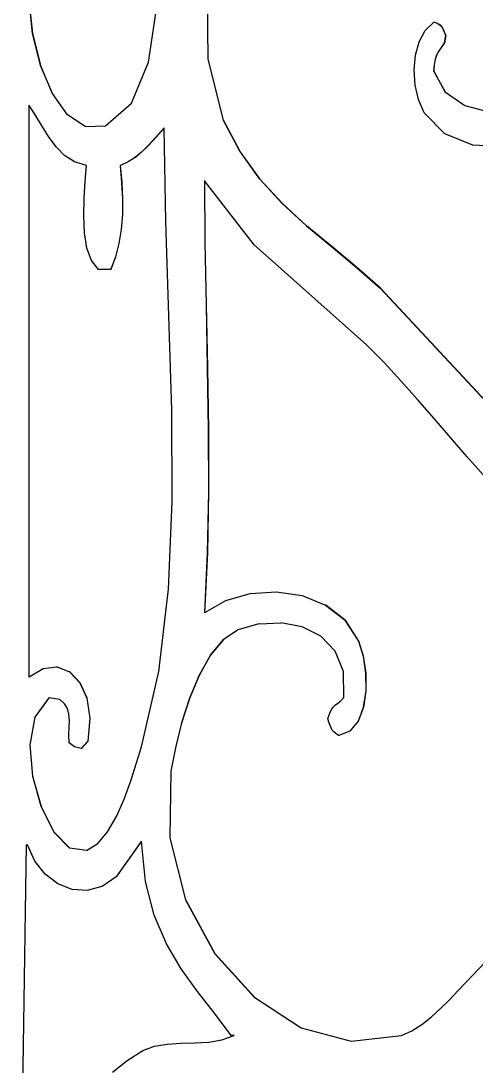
# Model space of a CAD drawing. Header units: inches. Extents: x -2812 to 9774, y -15726 to -746.
# Drawn here: x 3671.37 to 3676.37, y -9115.46 to -9103.97 of the extents above; entities that cross this region are included whole.
import ezdxf

# ---------------------------------------------------------------- set-up
doc = ezdxf.new("R2010")
doc.units = ezdxf.units.IN
doc.header["$LTSCALE"] = 17
doc.header["$MEASUREMENT"] = 0

msp = doc.modelspace()

# ---------------------------------------------------------------- linework, layer by layer
for p, q in [((3673.415, -9103.64), (3673.421, -9104.389)), ((3673.424, -9104.389), (3673.418, -9103.64)), ((3671.455, -9103.735), (3671.494, -9104.104)), ((3671.496, -9104.104), (3671.458, -9103.735)), ((3672.77, -9104.423), (3672.855, -9103.86)), ((3675.811, -9104.074), (3675.903, -9103.982)), ((3675.906, -9103.982), (3675.903, -9103.982)), ((3675.938, -9103.993), (3675.906, -9103.982)), ((3675.941, -9103.993), (3675.938, -9103.993)), ((3675.941, -9103.993), (3675.963, -9104.006)), ((3675.966, -9104.006), (3675.963, -9104.006)), ((3675.963, -9104.006), (3675.982, -9104.021)), ((3675.984, -9104.021), (3675.966, -9104.006)), ((3675.984, -9104.021), (3675.982, -9104.021)), ((3675.982, -9104.021), (3675.995, -9104.04)), ((3675.998, -9104.04), (3675.984, -9104.021)), ((3675.995, -9104.04), (3676.007, -9104.063)), ((3675.998, -9104.04), (3675.995, -9104.04)), ((3676.009, -9104.063), (3675.998, -9104.04)), ((3671.496, -9104.104), (3671.494, -9104.104)), ((3671.494, -9104.104), (3671.581, -9104.458)), ((3671.584, -9104.458), (3671.496, -9104.104)), ((3675.744, -9104.199), (3675.811, -9104.074)), ((3676.009, -9104.063), (3676.007, -9104.063)), ((3676.007, -9104.063), (3676.019, -9104.092)), ((3676.022, -9104.092), (3676.009, -9104.063)), ((3676.022, -9104.092), (3676.019, -9104.092)), ((3676.019, -9104.092), (3676.035, -9104.127)), ((3676.035, -9104.127), (3676.021, -9104.21)), ((3676.038, -9104.127), (3676.022, -9104.092)), ((3676.023, -9104.21), (3676.038, -9104.127)), ((3676.038, -9104.127), (3676.035, -9104.127)), ((3675.703, -9104.346), (3675.744, -9104.199)), ((3675.971, -9104.283), (3675.95, -9104.314)), ((3675.953, -9104.314), (3675.973, -9104.283)), ((3675.994, -9104.25), (3675.971, -9104.283)), ((3675.973, -9104.283), (3675.971, -9104.283)), ((3675.973, -9104.283), (3675.997, -9104.25)), ((3676.021, -9104.21), (3675.994, -9104.25)), ((3675.997, -9104.25), (3675.994, -9104.25)), ((3675.997, -9104.25), (3676.023, -9104.21)), ((3676.023, -9104.21), (3676.021, -9104.21)), ((3673.421, -9104.389), (3673.591, -9105.06)), ((3673.424, -9104.389), (3673.421, -9104.389)), ((3673.594, -9105.06), (3673.424, -9104.389)), ((3675.687, -9104.507), (3675.703, -9104.346)), ((3675.918, -9104.392), (3675.908, -9104.448)), ((3675.911, -9104.448), (3675.921, -9104.392)), ((3675.932, -9104.349), (3675.918, -9104.392)), ((3675.921, -9104.392), (3675.918, -9104.392)), ((3675.921, -9104.392), (3675.935, -9104.349)), ((3675.95, -9104.314), (3675.932, -9104.349)), ((3675.935, -9104.349), (3675.932, -9104.349)), ((3675.935, -9104.349), (3675.953, -9104.314)), ((3675.953, -9104.314), (3675.95, -9104.314)), ((3671.584, -9104.458), (3671.581, -9104.458)), ((3671.581, -9104.458), (3671.71, -9104.766)), ((3671.713, -9104.766), (3671.584, -9104.458)), ((3672.581, -9104.874), (3672.77, -9104.423)), ((3675.698, -9104.673), (3675.687, -9104.507)), ((3675.908, -9104.448), (3675.903, -9104.521)), ((3675.906, -9104.521), (3675.911, -9104.448)), ((3675.911, -9104.448), (3675.908, -9104.448)), ((3675.906, -9104.521), (3675.903, -9104.521)), ((3675.903, -9104.521), (3676.03, -9104.75)), ((3676.033, -9104.75), (3675.906, -9104.521)), ((3675.735, -9104.833), (3675.698, -9104.673)), ((3671.71, -9104.766), (3671.876, -9104.999)), ((3671.713, -9104.766), (3671.71, -9104.766)), ((3671.879, -9104.999), (3671.713, -9104.766)), ((3675.8, -9104.977), (3675.735, -9104.833)), ((3676.033, -9104.75), (3676.03, -9104.75)), ((3676.033, -9104.75), (3676.244, -9104.897)), ((3671.456, -9104.895), (3671.456, -9111.178)), ((3671.458, -9104.899), (3671.456, -9104.895)), ((3671.458, -9111.177), (3671.458, -9104.899)), ((3671.532, -9105.011), (3671.458, -9104.899)), ((3672.295, -9105.123), (3672.581, -9104.874)), ((3676.246, -9104.897), (3676.244, -9104.897)), ((3676.246, -9104.897), (3676.509, -9104.966)), ((3671.604, -9105.131), (3671.532, -9105.011)), ((3671.879, -9104.999), (3671.876, -9104.999)), ((3672.073, -9105.128), (3671.879, -9104.999)), ((3673.594, -9105.06), (3673.591, -9105.06)), ((3673.591, -9105.06), (3673.772, -9105.405)), ((3673.775, -9105.405), (3673.594, -9105.06)), ((3676.025, -9105.211), (3675.8, -9104.977)), ((3671.677, -9105.249), (3671.604, -9105.131)), ((3672.073, -9105.128), (3672.295, -9105.123)), ((3672.943, -9105.143), (3672.879, -9105.213)), ((3672.882, -9105.213), (3672.943, -9105.146)), ((3672.943, -9105.146), (3672.943, -9105.143)), ((3672.96, -9106.172), (3672.943, -9105.146)), ((3671.757, -9105.357), (3671.677, -9105.249)), ((3672.817, -9105.282), (3672.756, -9105.349)), ((3672.758, -9105.349), (3672.82, -9105.282)), ((3672.879, -9105.213), (3672.817, -9105.282)), ((3672.82, -9105.282), (3672.817, -9105.282)), ((3672.82, -9105.282), (3672.882, -9105.213)), ((3672.882, -9105.213), (3672.879, -9105.213)), ((3676.334, -9105.333), (3676.025, -9105.211)), ((3671.848, -9105.449), (3671.757, -9105.357)), ((3672.691, -9105.411), (3672.622, -9105.468)), ((3672.625, -9105.468), (3672.694, -9105.411)), ((3672.756, -9105.349), (3672.691, -9105.411)), ((3672.694, -9105.411), (3672.691, -9105.411)), ((3672.694, -9105.411), (3672.758, -9105.349)), ((3672.758, -9105.349), (3672.756, -9105.349)), ((3673.772, -9105.405), (3673.991, -9105.706)), ((3673.775, -9105.405), (3673.772, -9105.405)), ((3673.994, -9105.706), (3673.775, -9105.405)), ((3676.688, -9105.352), (3676.334, -9105.333)), ((3671.957, -9105.518), (3671.848, -9105.449)), ((3672.089, -9105.558), (3671.957, -9105.518)), ((3672.545, -9105.518), (3672.46, -9105.558)), ((3672.547, -9105.518), (3672.545, -9105.518)), ((3672.622, -9105.468), (3672.547, -9105.518)), ((3672.625, -9105.468), (3672.622, -9105.468)), ((3672.074, -9105.728), (3672.089, -9105.558)), ((3672.457, -9105.558), (3672.475, -9105.744)), ((3672.46, -9105.558), (3672.457, -9105.558)), ((3672.478, -9105.744), (3672.46, -9105.558)), ((3672.062, -9105.915), (3672.074, -9105.728)), ((3672.478, -9105.744), (3672.475, -9105.744)), ((3672.475, -9105.744), (3672.484, -9105.923)), ((3672.487, -9105.923), (3672.478, -9105.744)), ((3673.385, -9105.724), (3673.39, -9106.404)), ((3673.388, -9105.728), (3673.385, -9105.724)), ((3673.393, -9106.404), (3673.388, -9105.728)), ((3673.929, -9106.429), (3673.388, -9105.728)), ((3673.991, -9105.706), (3674.238, -9105.974)), ((3673.994, -9105.706), (3673.991, -9105.706)), ((3674.241, -9105.974), (3673.994, -9105.706)), ((3672.058, -9106.109), (3672.062, -9105.915)), ((3672.484, -9105.923), (3672.483, -9106.095)), ((3672.487, -9105.923), (3672.484, -9105.923)), ((3672.486, -9106.095), (3672.487, -9105.923)), ((3674.238, -9105.974), (3674.504, -9106.219)), ((3674.241, -9105.974), (3674.238, -9105.974)), ((3674.507, -9106.219), (3674.241, -9105.974)), ((3672.067, -9106.296), (3672.058, -9106.109)), ((3672.483, -9106.095), (3672.47, -9106.26)), ((3672.473, -9106.26), (3672.486, -9106.095)), ((3672.486, -9106.095), (3672.483, -9106.095)), ((3672.994, -9107.211), (3672.96, -9106.172)), ((3674.507, -9106.219), (3674.504, -9106.219)), ((3674.504, -9106.219), (3674.779, -9106.449)), ((3674.782, -9106.449), (3674.507, -9106.219)), ((3672.093, -9106.465), (3672.067, -9106.296)), ((3672.47, -9106.26), (3672.445, -9106.415)), ((3672.448, -9106.415), (3672.473, -9106.26)), ((3672.473, -9106.26), (3672.47, -9106.26)), ((3672.143, -9106.603), (3672.093, -9106.465)), ((3672.445, -9106.415), (3672.406, -9106.562)), ((3672.409, -9106.562), (3672.448, -9106.415)), ((3672.448, -9106.415), (3672.445, -9106.415)), ((3673.39, -9106.404), (3673.403, -9107.089)), ((3673.393, -9106.404), (3673.39, -9106.404)), ((3673.405, -9107.089), (3673.393, -9106.404)), ((3675.166, -9107.528), (3673.929, -9106.429)), ((3674.779, -9106.449), (3675.052, -9106.675)), ((3674.782, -9106.449), (3674.779, -9106.449)), ((3675.055, -9106.675), (3674.782, -9106.449)), ((3672.406, -9106.562), (3672.354, -9106.699)), ((3672.357, -9106.699), (3672.409, -9106.562)), ((3672.409, -9106.562), (3672.406, -9106.562)), ((3672.221, -9106.699), (3672.143, -9106.603)), ((3675.055, -9106.675), (3675.052, -9106.675)), ((3675.052, -9106.675), (3675.314, -9106.906)), ((3675.317, -9106.906), (3675.055, -9106.675)), ((3672.354, -9106.699), (3672.221, -9106.699)), ((3672.357, -9106.699), (3672.354, -9106.699)), ((3675.314, -9106.906), (3676.477, -9108.15)), ((3675.317, -9106.906), (3675.314, -9106.906)), ((3676.477, -9108.147), (3675.317, -9106.906)), ((3673.403, -9107.089), (3673.417, -9107.776)), ((3673.405, -9107.089), (3673.403, -9107.089)), ((3673.419, -9107.776), (3673.405, -9107.089)), ((3673.024, -9108.242), (3672.994, -9107.211)), ((3675.357, -9107.723), (3675.166, -9107.528)), ((3675.543, -9107.923), (3675.357, -9107.723)), ((3673.417, -9107.776), (3673.427, -9108.461)), ((3673.419, -9107.776), (3673.417, -9107.776)), ((3673.43, -9108.461), (3673.419, -9107.776)), ((3675.726, -9108.129), (3675.543, -9107.923)), ((3675.907, -9108.337), (3675.726, -9108.129)), ((3673.029, -9109.249), (3673.024, -9108.242)), ((3676.087, -9108.546), (3675.907, -9108.337)), ((3673.427, -9108.461), (3673.429, -9109.141)), ((3673.43, -9108.461), (3673.427, -9108.461)), ((3673.432, -9109.141), (3673.43, -9108.461)), ((3676.267, -9108.754), (3676.087, -9108.546)), ((3676.448, -9108.959), (3676.267, -9108.754)), ((3673.429, -9109.141), (3673.416, -9109.813)), ((3673.419, -9109.813), (3673.432, -9109.141)), ((3673.432, -9109.141), (3673.429, -9109.141)), ((3672.989, -9110.213), (3673.029, -9109.249)), ((3673.416, -9109.813), (3673.385, -9110.473)), ((3673.388, -9110.471), (3673.419, -9109.813)), ((3673.419, -9109.813), (3673.416, -9109.813)), ((3672.884, -9111.118), (3672.989, -9110.213)), ((3673.887, -9110.26), (3674.174, -9110.242)), ((3674.177, -9110.242), (3674.174, -9110.242)), ((3674.177, -9110.242), (3674.456, -9110.285)), ((3673.388, -9110.471), (3673.618, -9110.337)), ((3673.618, -9110.337), (3673.887, -9110.26)), ((3674.459, -9110.285), (3674.456, -9110.285)), ((3674.459, -9110.285), (3674.715, -9110.389)), ((3673.385, -9110.473), (3673.388, -9110.471)), ((3674.715, -9110.389), (3674.929, -9110.555)), ((3674.717, -9110.389), (3674.715, -9110.389)), ((3674.931, -9110.555), (3674.717, -9110.389)), ((3673.983, -9110.595), (3673.756, -9110.66)), ((3673.986, -9110.595), (3673.983, -9110.595)), ((3673.986, -9110.595), (3674.224, -9110.584)), ((3674.457, -9110.629), (3674.224, -9110.584)), ((3674.929, -9110.555), (3675.078, -9110.784)), ((3674.931, -9110.555), (3674.929, -9110.555)), ((3675.081, -9110.784), (3674.931, -9110.555)), ((3673.753, -9110.66), (3673.595, -9110.767)), ((3673.756, -9110.66), (3673.753, -9110.66)), ((3674.663, -9110.731), (3674.457, -9110.629)), ((3673.592, -9110.767), (3673.45, -9110.939)), ((3673.452, -9110.939), (3673.595, -9110.767)), ((3673.595, -9110.767), (3673.592, -9110.767)), ((3674.82, -9110.894), (3674.663, -9110.731)), ((3675.078, -9110.784), (3675.129, -9110.949)), ((3675.081, -9110.784), (3675.078, -9110.784)), ((3675.132, -9110.949), (3675.081, -9110.784)), ((3673.45, -9110.939), (3673.325, -9111.159)), ((3673.328, -9111.159), (3673.452, -9110.939)), ((3673.452, -9110.939), (3673.45, -9110.939)), ((3674.911, -9111.118), (3674.82, -9110.894)), ((3675.129, -9110.949), (3675.156, -9111.136)), ((3675.132, -9110.949), (3675.129, -9110.949)), ((3675.159, -9111.136), (3675.132, -9110.949)), ((3671.456, -9111.178), (3671.458, -9111.177)), ((3671.458, -9111.177), (3671.611, -9111.084)), ((3671.611, -9111.084), (3671.763, -9111.069)), ((3671.766, -9111.069), (3671.763, -9111.069)), ((3671.766, -9111.069), (3671.901, -9111.124)), ((3671.904, -9111.124), (3671.901, -9111.124)), ((3671.901, -9111.124), (3672.015, -9111.242)), ((3672.017, -9111.242), (3671.904, -9111.124)), ((3672.693, -9111.946), (3672.884, -9111.118)), ((3673.325, -9111.159), (3673.22, -9111.412)), ((3673.223, -9111.412), (3673.328, -9111.159)), ((3673.328, -9111.159), (3673.325, -9111.159)), ((3674.916, -9111.406), (3674.911, -9111.118)), ((3675.156, -9111.136), (3675.158, -9111.33)), ((3675.159, -9111.136), (3675.156, -9111.136)), ((3675.16, -9111.33), (3675.159, -9111.136)), ((3672.015, -9111.242), (3672.093, -9111.413)), ((3672.017, -9111.242), (3672.015, -9111.242)), ((3672.096, -9111.413), (3672.017, -9111.242)), ((3671.676, -9111.406), (3671.522, -9111.62)), ((3671.525, -9111.62), (3671.679, -9111.407)), ((3671.679, -9111.407), (3671.676, -9111.406)), ((3671.794, -9111.427), (3671.679, -9111.407)), ((3674.881, -9111.44), (3674.916, -9111.406)), ((3675.158, -9111.33), (3675.134, -9111.49)), ((3675.137, -9111.487), (3675.16, -9111.33)), ((3675.16, -9111.33), (3675.158, -9111.33)), ((3671.848, -9111.473), (3671.794, -9111.427)), ((3671.88, -9111.527), (3671.848, -9111.473)), ((3672.093, -9111.413), (3672.126, -9111.63)), ((3672.096, -9111.413), (3672.093, -9111.413)), ((3672.129, -9111.63), (3672.096, -9111.413)), ((3673.22, -9111.412), (3673.133, -9111.683)), ((3673.136, -9111.683), (3673.223, -9111.412)), ((3673.223, -9111.412), (3673.22, -9111.412)), ((3674.78, -9111.536), (3674.802, -9111.508)), ((3674.802, -9111.508), (3674.825, -9111.486)), ((3674.825, -9111.486), (3674.851, -9111.465)), ((3674.851, -9111.465), (3674.881, -9111.44)), ((3675.13, -9111.512), (3675.073, -9111.666)), ((3675.075, -9111.666), (3675.133, -9111.512)), ((3675.134, -9111.49), (3675.13, -9111.512)), ((3675.133, -9111.512), (3675.13, -9111.512)), ((3675.133, -9111.512), (3675.137, -9111.487)), ((3675.134, -9111.49), (3675.137, -9111.487)), ((3671.522, -9111.62), (3671.467, -9111.924)), ((3671.47, -9111.924), (3671.525, -9111.62)), ((3671.525, -9111.62), (3671.522, -9111.62)), ((3671.895, -9111.589), (3671.88, -9111.527)), ((3671.9, -9111.658), (3671.895, -9111.589)), ((3672.126, -9111.63), (3672.104, -9111.883)), ((3672.106, -9111.883), (3672.129, -9111.63)), ((3672.129, -9111.63), (3672.126, -9111.63)), ((3674.739, -9111.635), (3674.76, -9111.577)), ((3674.752, -9111.677), (3674.739, -9111.635)), ((3674.76, -9111.577), (3674.78, -9111.536)), ((3671.895, -9111.816), (3671.898, -9111.734)), ((3671.898, -9111.734), (3671.9, -9111.658)), ((3673.133, -9111.683), (3673.065, -9111.956)), ((3673.068, -9111.956), (3673.136, -9111.683)), ((3673.136, -9111.683), (3673.133, -9111.683)), ((3674.764, -9111.711), (3674.752, -9111.677)), ((3674.775, -9111.739), (3674.764, -9111.711)), ((3674.789, -9111.762), (3674.775, -9111.739)), ((3675.073, -9111.666), (3674.982, -9111.775)), ((3674.985, -9111.775), (3675.075, -9111.666)), ((3675.075, -9111.666), (3675.073, -9111.666)), ((3671.897, -9111.904), (3671.895, -9111.816)), ((3674.806, -9111.782), (3674.789, -9111.762)), ((3674.828, -9111.801), (3674.806, -9111.782)), ((3674.857, -9111.821), (3674.828, -9111.801)), ((3674.86, -9111.821), (3674.857, -9111.821)), ((3674.859, -9111.82), (3674.86, -9111.821)), ((3674.982, -9111.775), (3674.86, -9111.821)), ((3674.985, -9111.775), (3674.982, -9111.775)), ((3671.467, -9111.924), (3671.495, -9112.268)), ((3671.47, -9111.924), (3671.467, -9111.924)), ((3671.498, -9112.268), (3671.47, -9111.924)), ((3671.956, -9111.946), (3671.897, -9111.904)), ((3672.03, -9111.966), (3671.956, -9111.946)), ((3672.104, -9111.883), (3672.03, -9111.966)), ((3672.033, -9111.966), (3672.03, -9111.966)), ((3672.033, -9111.966), (3672.106, -9111.883)), ((3672.106, -9111.883), (3672.104, -9111.883)), ((3672.638, -9112.124), (3672.693, -9111.946)), ((3673.065, -9111.956), (3673.016, -9112.215)), ((3673.019, -9112.215), (3673.068, -9111.956)), ((3673.068, -9111.956), (3673.065, -9111.956)), ((3672.574, -9112.321), (3672.638, -9112.124)), ((3671.498, -9112.268), (3671.495, -9112.268)), ((3671.495, -9112.268), (3671.588, -9112.604)), ((3671.591, -9112.604), (3671.498, -9112.268)), ((3672.5, -9112.522), (3672.574, -9112.321)), ((3673.016, -9112.215), (3673.004, -9112.947)), ((3673.007, -9112.947), (3673.019, -9112.215)), ((3673.019, -9112.215), (3673.016, -9112.215)), ((3672.416, -9112.713), (3672.5, -9112.522)), ((3671.588, -9112.604), (3671.729, -9112.885)), ((3671.591, -9112.604), (3671.588, -9112.604)), ((3671.732, -9112.885), (3671.591, -9112.604)), ((3672.32, -9112.88), (3672.416, -9112.713)), ((3671.732, -9112.885), (3671.729, -9112.885)), ((3671.729, -9112.885), (3671.902, -9113.062)), ((3671.905, -9113.062), (3671.732, -9112.885)), ((3672.211, -9113.009), (3672.32, -9112.88)), ((3672.089, -9113.086), (3672.211, -9113.009)), ((3672.693, -9112.983), (3672.413, -9113.377)), ((3672.416, -9113.377), (3672.693, -9112.986)), ((3672.693, -9112.986), (3672.693, -9112.983)), ((3672.738, -9113.426), (3672.693, -9112.986)), ((3673.004, -9112.947), (3673.177, -9113.627)), ((3673.007, -9112.947), (3673.004, -9112.947)), ((3673.18, -9113.627), (3673.007, -9112.947)), ((3671.426, -9113.024), (3671.367, -9116.902)), ((3671.37, -9116.902), (3671.429, -9113.024)), ((3671.429, -9113.024), (3671.426, -9113.024)), ((3671.429, -9113.024), (3671.441, -9113.024)), ((3671.519, -9113.202), (3671.441, -9113.024)), ((3671.905, -9113.062), (3671.902, -9113.062)), ((3672.089, -9113.086), (3671.905, -9113.062)), ((3671.633, -9113.346), (3671.519, -9113.202)), ((3671.772, -9113.452), (3671.633, -9113.346)), ((3671.929, -9113.514), (3671.772, -9113.452)), ((3672.413, -9113.377), (3672.261, -9113.482)), ((3672.416, -9113.377), (3672.413, -9113.377)), ((3672.833, -9113.797), (3672.738, -9113.426)), ((3672.094, -9113.526), (3671.929, -9113.514)), ((3672.097, -9113.526), (3672.094, -9113.526)), ((3672.258, -9113.482), (3672.097, -9113.526)), ((3672.261, -9113.482), (3672.258, -9113.482)), ((3673.177, -9113.627), (3673.499, -9114.223)), ((3673.18, -9113.627), (3673.177, -9113.627)), ((3673.502, -9114.223), (3673.18, -9113.627)), ((3672.966, -9114.111), (3672.833, -9113.797)), ((3673.127, -9114.385), (3672.966, -9114.111)), ((3673.499, -9114.223), (3673.934, -9114.703)), ((3673.502, -9114.223), (3673.499, -9114.223)), ((3673.937, -9114.703), (3673.502, -9114.223)), ((3676.256, -9114.538), (3676.543, -9114.235)), ((3673.307, -9114.634), (3673.127, -9114.385)), ((3676.167, -9114.629), (3676.256, -9114.538)), ((3673.494, -9114.873), (3673.307, -9114.634)), ((3673.937, -9114.703), (3673.934, -9114.703)), ((3673.937, -9114.703), (3674.445, -9115.034)), ((3675.979, -9114.823), (3676.075, -9114.726)), ((3676.075, -9114.726), (3676.167, -9114.629)), ((3675.879, -9114.916), (3675.979, -9114.823)), ((3673.679, -9115.119), (3673.494, -9114.873)), ((3675.774, -9114.999), (3675.879, -9114.916)), ((3674.448, -9115.034), (3674.445, -9115.034)), ((3674.448, -9115.034), (3674.996, -9115.183)), ((3675.549, -9115.119), (3675.664, -9115.068)), ((3675.664, -9115.068), (3675.774, -9114.999)), ((3673.279, -9115.201), (3673.431, -9115.193)), ((3673.431, -9115.193), (3673.576, -9115.168)), ((3673.576, -9115.168), (3673.709, -9115.119)), ((3673.709, -9115.119), (3673.679, -9115.119)), ((3674.996, -9115.183), (3675.549, -9115.119)), ((3672.535, -9115.393), (3672.707, -9115.284)), ((3672.707, -9115.284), (3672.834, -9115.236)), ((3672.834, -9115.236), (3672.975, -9115.213)), ((3672.975, -9115.213), (3673.125, -9115.204)), ((3673.125, -9115.204), (3673.279, -9115.201)), ((3672.375, -9115.523), (3672.535, -9115.393))]:
    msp.add_line(p, q)

doc.saveas('drawing.dxf')
